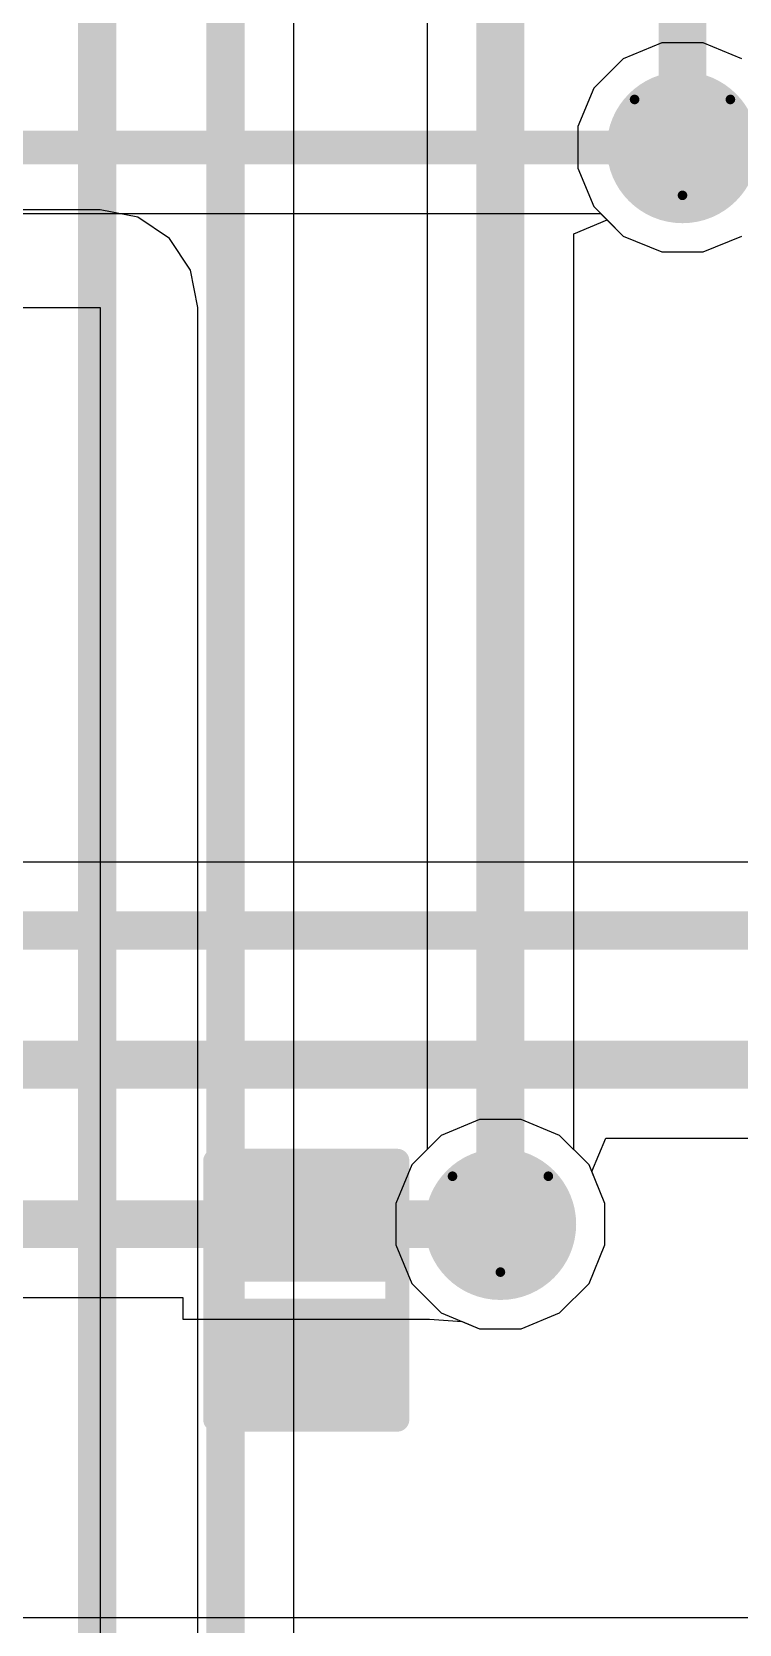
# Model space of a CAD drawing. Header units: inches. Extents: x -6 to 385, y -2 to 102.
# Drawn here: x 59.31 to 63.06, y 17.97 to 26.41 of the extents above; entities that cross this region are included whole.
import ezdxf

# ---------------------------------------------------------------- set-up
doc = ezdxf.new("R2010")
doc.units = ezdxf.units.IN
for name, color, linetype in [('Bottom Layer', 5, 'Continuous'), ('Bottom Overlay', 54, 'Continuous'), ('Bottom Paste', 16, 'Continuous'), ('Bottom Solder', 6, 'Continuous'), ('Drill Drawing', 1, 'Continuous'), ('Layer 1', 16, 'Continuous'), ('Layer 2', 76, 'Continuous'), ('Top Layer', 1, 'Continuous'), ('Top Solder', 216, 'Continuous'), ('Via Holes', 16, 'Continuous')]:
    doc.layers.add(name, color=color, linetype=linetype)

# ---------------------------------------------------------------- blocks, each defined once
blk = doc.blocks.new('SOD_882_B__D___________B_142')
at = {"layer": 'Bottom Layer'}
for points in [[(-0.1, -0.4), (-0.6, -0.4), (-0.6, 0.4), (-0.1, 0.4)], [(0.6, -0.4), (0.1, -0.4), (0.1, 0.4), (0.6, 0.4)]]:
    blk.add_hatch(color=5, dxfattribs=at).paths.add_polyline_path(points)
at = {"layer": 'Bottom Paste'}
for points in [[(-0.1, -0.4), (-0.6, -0.4), (-0.6, 0.4), (-0.1, 0.4)], [(0.6, -0.4), (0.1, -0.4), (0.1, 0.4), (0.6, 0.4)]]:
    blk.add_hatch(color=16, dxfattribs=at).paths.add_polyline_path(points)
at = {"layer": 'Bottom Solder'}
for points in [[(-0.045, -0.455), (-0.655, -0.455), (-0.655, 0.455), (-0.045, 0.455)], [(0.655, -0.455), (0.045, -0.455), (0.045, 0.455), (0.655, 0.455)]]:
    blk.add_hatch(color=6, dxfattribs=at).paths.add_polyline_path(points)
at = {"layer": 'Bottom Overlay'}
for points in [[(-0.6858, 0.4826, 0.127, 0.127, 0), (-0.6858, -0.4826, 0.127, 0.127, 0)], [(-0.6858, 0.4826, 0.127, 0.127, 0), (0.6858, 0.4826, 0.127, 0.127, 0)], [(0.6858, 0.4826, 0.127, 0.127, 0), (0.6858, -0.4826, 0.127, 0.127, 0)], [(-0.6858, -0.4826, 0.127, 0.127, 0), (0.6858, -0.4826, 0.127, 0.127, 0)]]:
    blk.add_lwpolyline(points, format="xyseb", dxfattribs=at)
for points in [[(-0.7176, 0.4826, 0.0635, 0.0635, 1), (-0.654, 0.4826, 0.0635, 0.0635, 1)], [(-0.7176, 0.4826, 0.0635, 0.0635, 1), (-0.654, 0.4826, 0.0635, 0.0635, 1)], [(0.654, 0.4826, 0.0635, 0.0635, 1), (0.7176, 0.4826, 0.0635, 0.0635, 1)], [(0.654, 0.4826, 0.0635, 0.0635, 1), (0.7176, 0.4826, 0.0635, 0.0635, 1)], [(-0.7176, -0.4826, 0.0635, 0.0635, 1), (-0.654, -0.4826, 0.0635, 0.0635, 1)], [(-0.7176, -0.4826, 0.0635, 0.0635, 1), (-0.654, -0.4826, 0.0635, 0.0635, 1)], [(0.654, -0.4826, 0.0635, 0.0635, 1), (0.7176, -0.4826, 0.0635, 0.0635, 1)], [(0.654, -0.4826, 0.0635, 0.0635, 1), (0.7176, -0.4826, 0.0635, 0.0635, 1)]]:
    blk.add_lwpolyline(points, format="xyseb", close=True, dxfattribs=at)

msp = doc.modelspace()

# ---------------------------------------------------------------- hatches: boundary and pattern name
at = {"layer": 'Bottom Layer'}
h = msp.add_hatch(color=5, dxfattribs=at)
edge = h.paths.add_edge_path()
edge.add_arc((62.7634, 25.7995), 0.3, 0, 360)
h = msp.add_hatch(color=5, dxfattribs=at)
edge = h.paths.add_edge_path()
edge.add_arc((61.7982, 20.0942), 0.3, 0, 360)
at = {"layer": 'Bottom Solder'}
h = msp.add_hatch(color=6, dxfattribs=at)
edge = h.paths.add_edge_path()
edge.add_arc((62.7634, 25.7995), 0.4016, 0, 360)
h = msp.add_hatch(color=6, dxfattribs=at)
edge = h.paths.add_edge_path()
edge.add_arc((61.7982, 20.0942), 0.4016, 0, 360)
at = {"layer": 'Layer 1'}
h = msp.add_hatch(color=16, dxfattribs=at)
edge = h.paths.add_edge_path()
edge.add_arc((62.7634, 25.7995), 0.3, 0, 360)
h = msp.add_hatch(color=16, dxfattribs=at)
edge = h.paths.add_edge_path()
edge.add_arc((61.7982, 20.0942), 0.3, 0, 360)
at = {"layer": 'Layer 2'}
h = msp.add_hatch(color=76, dxfattribs=at)
edge = h.paths.add_edge_path()
edge.add_arc((62.7634, 25.7995), 0.3, 0, 360)
h = msp.add_hatch(color=76, dxfattribs=at)
edge = h.paths.add_edge_path()
edge.add_arc((61.7982, 20.0942), 0.3, 0, 360)
at = {"layer": 'Top Layer'}
h = msp.add_hatch(color=1, dxfattribs=at)
edge = h.paths.add_edge_path()
edge.add_arc((62.7634, 25.7995), 0.3, 0, 360)
h = msp.add_hatch(color=1, dxfattribs=at)
edge = h.paths.add_edge_path()
edge.add_arc((61.7982, 20.0942), 0.3, 0, 360)
at = {"layer": 'Top Solder'}
h = msp.add_hatch(color=216, dxfattribs=at)
edge = h.paths.add_edge_path()
edge.add_arc((62.7634, 25.7995), 0.4016, 0, 360)
h = msp.add_hatch(color=216, dxfattribs=at)
edge = h.paths.add_edge_path()
edge.add_arc((61.7982, 20.0942), 0.4016, 0, 360)
at = {"layer": 'Via Holes'}
h = msp.add_hatch(color=7, dxfattribs=at)
edge = h.paths.add_edge_path()
edge.add_arc((62.7634, 25.7995), 0.15, 0, 360)
h = msp.add_hatch(color=7, dxfattribs=at)
edge = h.paths.add_edge_path()
edge.add_arc((61.7982, 20.0942), 0.15, 0, 360)

# ---------------------------------------------------------------- linework, layer by layer
at = {"layer": 'Bottom Layer'}
for p, q in [((55.0784, 25.4499), (62.3295, 25.4499)), ((62.3295, 25.4499), (62.4496, 25.3298)), ((62.4496, 25.3298), (62.6532, 25.2455)), ((62.8736, 25.2455), (63.0772, 25.3298)), ((62.6532, 25.2455), (62.8736, 25.2455)), ((69.5735, 22.0126), (58.9175, 22.0126)), ((62.2826, 20.3725), (62.3578, 20.5503)), ((62.3578, 20.5503), (68.6788, 20.5503)), ((62.3522, 20.2044), (62.2826, 20.3725)), ((62.3522, 19.984), (62.3522, 20.2044)), ((62.2679, 19.7804), (62.3522, 19.984)), ((62.112, 19.6245), (62.2679, 19.7804)), ((58.9407, 19.7057), (60.1151, 19.7057)), ((60.1151, 19.7057), (60.1151, 19.5902)), ((60.1151, 19.5902), (61.4231, 19.5902)), ((61.4231, 19.5902), (61.4231, 19.5902)), ((61.4231, 19.5902), (61.4231, 19.5902)), ((61.4231, 19.5902), (61.596, 19.5783)), ((61.596, 19.5783), (61.688, 19.5402)), ((61.9084, 19.5402), (62.112, 19.6245)), ((61.688, 19.5402), (61.9084, 19.5402)), ((67.3936, 18.0082), (56.2201, 18.0082))]:
    msp.add_line(p, q, dxfattribs=at)
for points in [[(54.4244, 25.7995, 0.1778, 0.1778, 0), (62.7634, 25.7995, 0.1778, 0.1778, 0)], [(55.9164, 21.65, 0.2032, 0.2032, 0), (69.5735, 21.65, 0.2032, 0.2032, 0)], [(58.3194, 20.9388, 0.254, 0.254, 0), (68.8397, 20.9388, 0.254, 0.254, 0)], [(58.3194, 20.0942, 0.254, 0.254, 0), (61.7982, 20.0942, 0.254, 0.254, 0)]]:
    msp.add_lwpolyline(points, format="xyseb", dxfattribs=at)
for points in [[(62.7189, 25.7995, 0.0889, 0.0889, 1), (62.8078, 25.7995, 0.0889, 0.0889, 1)], [(61.7347, 20.0942, 0.127, 0.127, 1), (61.8617, 20.0942, 0.127, 0.127, 1)]]:
    msp.add_lwpolyline(points, format="xyseb", close=True, dxfattribs=at)
at = {"layer": 'Drill Drawing'}
for points in [[(62.5094, 26.0535, 0.0508, 0.0508, 0), (63.0174, 26.0535, 0.0508, 0.0508, 0)], [(62.5094, 26.0535, 0.0508, 0.0508, 0), (62.7634, 25.5455, 0.0508, 0.0508, 0)], [(62.7634, 25.5455, 0.0508, 0.0508, 0), (63.0174, 26.0535, 0.0508, 0.0508, 0)], [(61.5442, 20.3482, 0.0508, 0.0508, 0), (62.0522, 20.3482, 0.0508, 0.0508, 0)], [(61.5442, 20.3482, 0.0508, 0.0508, 0), (61.7982, 19.8402, 0.0508, 0.0508, 0)], [(61.7982, 19.8402, 0.0508, 0.0508, 0), (62.0522, 20.3482, 0.0508, 0.0508, 0)]]:
    msp.add_lwpolyline(points, format="xyseb", dxfattribs=at)
for points in [[(62.4967, 26.0535, 0.0254, 0.0254, 1), (62.5221, 26.0535, 0.0254, 0.0254, 1)], [(62.4967, 26.0535, 0.0254, 0.0254, 1), (62.5221, 26.0535, 0.0254, 0.0254, 1)], [(63.0047, 26.0535, 0.0254, 0.0254, 1), (63.0301, 26.0535, 0.0254, 0.0254, 1)], [(63.0047, 26.0535, 0.0254, 0.0254, 1), (63.0301, 26.0535, 0.0254, 0.0254, 1)], [(62.7507, 25.5455, 0.0254, 0.0254, 1), (62.7761, 25.5455, 0.0254, 0.0254, 1)], [(62.7507, 25.5455, 0.0254, 0.0254, 1), (62.7761, 25.5455, 0.0254, 0.0254, 1)], [(61.5315, 20.3482, 0.0254, 0.0254, 1), (61.5569, 20.3482, 0.0254, 0.0254, 1)], [(61.5315, 20.3482, 0.0254, 0.0254, 1), (61.5569, 20.3482, 0.0254, 0.0254, 1)], [(62.0395, 20.3482, 0.0254, 0.0254, 1), (62.0649, 20.3482, 0.0254, 0.0254, 1)], [(62.0395, 20.3482, 0.0254, 0.0254, 1), (62.0649, 20.3482, 0.0254, 0.0254, 1)], [(61.7855, 19.8402, 0.0254, 0.0254, 1), (61.8109, 19.8402, 0.0254, 0.0254, 1)], [(61.7855, 19.8402, 0.0254, 0.0254, 1), (61.8109, 19.8402, 0.0254, 0.0254, 1)]]:
    msp.add_lwpolyline(points, format="xyseb", close=True, dxfattribs=at)
at = {"layer": 'Layer 1'}
for p, q in [((62.6532, 26.3535), (62.4496, 26.2692)), ((62.8736, 26.3535), (62.6532, 26.3535)), ((63.0772, 26.2692), (62.8736, 26.3535)), ((62.4496, 26.2692), (62.2937, 26.1133)), ((62.2937, 26.1133), (62.2094, 25.9097)), ((62.2094, 25.9097), (62.2094, 25.6893)), ((62.2094, 25.6893), (62.2937, 25.4857)), ((62.2937, 25.4857), (62.4496, 25.3298)), ((62.4496, 25.3298), (62.6532, 25.2455)), ((62.8736, 25.2455), (63.0772, 25.3298)), ((62.6532, 25.2455), (62.8736, 25.2455)), ((61.688, 20.6482), (61.4844, 20.5639)), ((61.9084, 20.6482), (61.688, 20.6482)), ((62.112, 20.5639), (61.9084, 20.6482)), ((61.4844, 20.5639), (61.3285, 20.408)), ((62.2679, 20.408), (62.112, 20.5639)), ((61.3285, 20.408), (61.2442, 20.2044)), ((62.3522, 20.2044), (62.2679, 20.408)), ((61.2442, 20.2044), (61.2442, 19.984)), ((62.3522, 19.984), (62.3522, 20.2044)), ((61.2442, 19.984), (61.3285, 19.7804)), ((62.2679, 19.7804), (62.3522, 19.984)), ((61.3285, 19.7804), (61.4844, 19.6245)), ((62.112, 19.6245), (62.2679, 19.7804)), ((61.4844, 19.6245), (61.688, 19.5402)), ((61.9084, 19.5402), (62.112, 19.6245)), ((61.688, 19.5402), (61.9084, 19.5402))]:
    msp.add_line(p, q, dxfattribs=at)
at = {"layer": 'Layer 2'}
for p, q in [((62.6532, 26.3535), (62.4496, 26.2692)), ((62.8736, 26.3535), (62.6532, 26.3535)), ((63.0772, 26.2692), (62.8736, 26.3535)), ((62.4496, 26.2692), (62.2937, 26.1133)), ((62.2937, 26.1133), (62.2094, 25.9097)), ((62.2094, 25.9097), (62.2094, 25.6893)), ((62.2094, 25.6893), (62.2937, 25.4857)), ((62.2937, 25.4857), (62.4496, 25.3298)), ((59.6771, 25.4686), (52.4181, 25.4686)), ((59.8753, 25.4292), (59.6771, 25.4686)), ((60.0433, 25.3169), (59.8753, 25.4292)), ((60.1556, 25.1489), (60.0433, 25.3169)), ((62.4496, 25.3298), (62.6532, 25.2455)), ((62.8736, 25.2455), (63.0772, 25.3298)), ((62.6532, 25.2455), (62.8736, 25.2455)), ((60.195, 24.9506), (60.1556, 25.1489)), ((52.4181, 24.9506), (59.6771, 24.9506)), ((59.6771, 24.9506), (59.6771, 12.0072)), ((60.195, 12.0072), (60.195, 24.9506)), ((61.688, 20.6482), (61.4844, 20.5639)), ((61.9084, 20.6482), (61.688, 20.6482)), ((62.112, 20.5639), (61.9084, 20.6482)), ((61.4844, 20.5639), (61.3285, 20.408)), ((62.2679, 20.408), (62.112, 20.5639)), ((61.3285, 20.408), (61.2442, 20.2044)), ((62.3522, 20.2044), (62.2679, 20.408)), ((61.2442, 20.2044), (61.2442, 19.984)), ((62.3522, 19.984), (62.3522, 20.2044)), ((61.2442, 19.984), (61.3285, 19.7804)), ((62.2679, 19.7804), (62.3522, 19.984)), ((61.3285, 19.7804), (61.4844, 19.6245)), ((62.112, 19.6245), (62.2679, 19.7804)), ((61.4844, 19.6245), (61.688, 19.5402)), ((61.9084, 19.5402), (62.112, 19.6245)), ((61.688, 19.5402), (61.9084, 19.5402))]:
    msp.add_line(p, q, dxfattribs=at)
at = {"layer": 'Top Layer'}
for p, q in [((61.4097, 35.8293), (61.4097, 20.4892)), ((60.7034, 14.6159), (60.7034, 30.2488)), ((62.1867, 25.3413), (62.3645, 25.415)), ((62.3645, 25.415), (62.4496, 25.3298)), ((62.1867, 20.4892), (62.1867, 25.3413)), ((62.4496, 25.3298), (62.6532, 25.2455)), ((62.8736, 25.2455), (63.0772, 25.3298)), ((62.6532, 25.2455), (62.8736, 25.2455)), ((61.4097, 20.4892), (61.3285, 20.408)), ((62.2679, 20.408), (62.1867, 20.4892)), ((61.3285, 20.408), (61.2442, 20.2044)), ((62.3522, 20.2044), (62.2679, 20.408)), ((61.2442, 20.2044), (61.2442, 19.984)), ((62.3522, 19.984), (62.3522, 20.2044)), ((61.2442, 19.984), (61.3285, 19.7804)), ((62.2679, 19.7804), (62.3522, 19.984)), ((61.3285, 19.7804), (61.4844, 19.6245)), ((62.112, 19.6245), (62.2679, 19.7804)), ((61.4844, 19.6245), (61.688, 19.5402)), ((61.9084, 19.5402), (62.112, 19.6245)), ((61.688, 19.5402), (61.9084, 19.5402))]:
    msp.add_line(p, q, dxfattribs=at)
for points in [[(62.7635, 25.7996, 0.254, 0.254, 0), (62.7635, 39.5571, 0.254, 0.254, 0)], [(61.7982, 20.0942, 0.254, 0.254, 0), (61.7982, 39.2815, 0.254, 0.254, 0)], [(59.6611, 17.045, 0.2032, 0.2032, 0), (59.6611, 31.6464, 0.2032, 0.2032, 0)], [(60.3408, 14.4657, 0.2032, 0.2032, 0), (60.3408, 30.6697, 0.2032, 0.2032, 0)], [(62.7634, 25.7995, 0.254, 0.254, 0), (62.7635, 25.7996, 0.254, 0.254, 0)]]:
    msp.add_lwpolyline(points, format="xyseb", dxfattribs=at)
for points in [[(62.6999, 25.7995, 0.127, 0.127, 1), (62.8269, 25.7995, 0.127, 0.127, 1)], [(62.7, 25.7996, 0.127, 0.127, 1), (62.827, 25.7996, 0.127, 0.127, 1)], [(62.7, 25.7996, 0.127, 0.127, 1), (62.827, 25.7996, 0.127, 0.127, 1)], [(61.7347, 20.0942, 0.127, 0.127, 1), (61.8617, 20.0942, 0.127, 0.127, 1)]]:
    msp.add_lwpolyline(points, format="xyseb", close=True, dxfattribs=at)

# ---------------------------------------------------------------- block references
at = {"rotation": 90}
msp.add_blockref('SOD_882_B__D___________B_142', (60.7691, 19.7442), dxfattribs=at)

doc.saveas('drawing.dxf')
